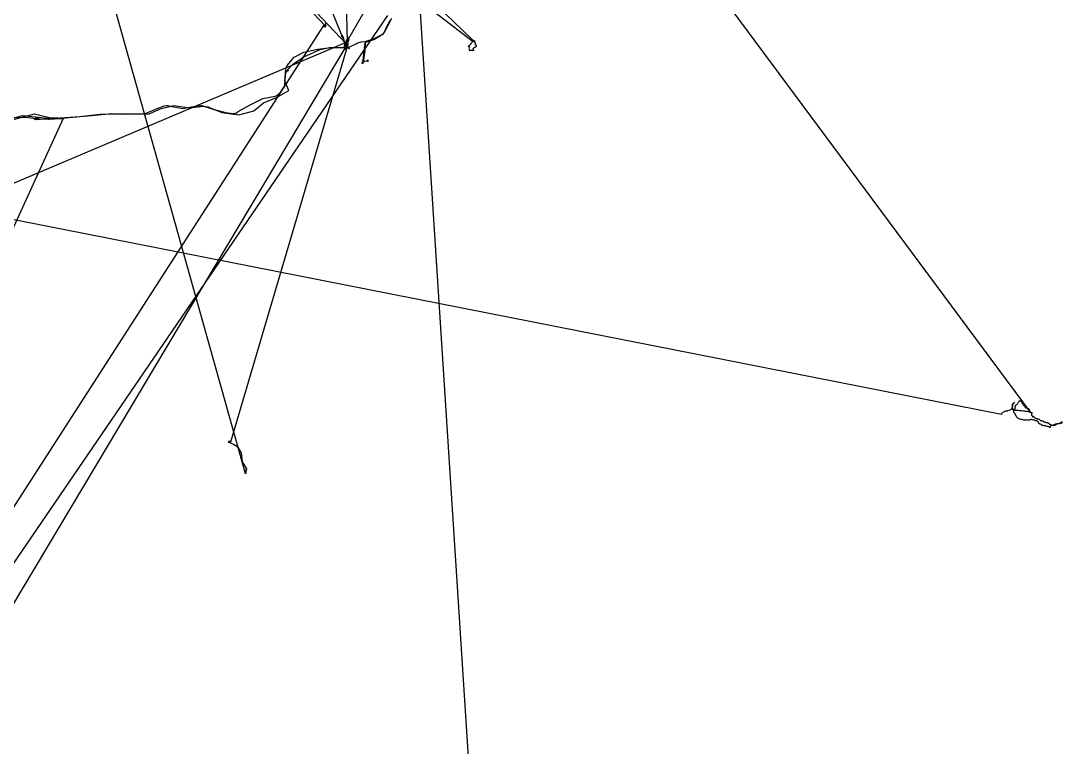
# Model space of a CAD drawing. Extents: x 106.571 to 106.803, y 16.491 to 16.899.
# Drawn here: x 106.7047 to 106.8025, y 16.5602 to 16.6285 of the extents above; entities that cross this region are included whole.
import ezdxf

# ---------------------------------------------------------------- set-up
doc = ezdxf.new("R2010")
doc.units = 0
doc.header["$MEASUREMENT"] = 0
doc.layers.add('Tracklog', color=7, linetype='Continuous')

msp = doc.modelspace()

# ---------------------------------------------------------------- linework, layer by layer
at = {"layer": 'Tracklog', "color": 18}
for points in [[(106.660311, 16.618386, 364.959991), (106.796792, 16.591514, 301.029999), (106.796898, 16.591618, 303.910004), (106.796972, 16.591677, 304.390015), (106.796993, 16.591706, 304.880005), (106.797069, 16.59175, 305.359985), (106.797195, 16.591803, 306.320007), (106.797354, 16.59183, 302.950012), (106.797358, 16.591829, 302.950012), (106.797384, 16.591843, 302.950012), (106.797513, 16.591866, 301.51001), (106.797668, 16.591939, 300.070007), (106.797714, 16.591977, 300.549988), (106.797707, 16.591973, 304.880005), (106.797705, 16.59197, 302.470001), (106.797739, 16.591999, 301.029999), (106.797729, 16.592006, 300.549988), (106.79773, 16.592001, 301.51001), (106.797736, 16.592004, 302.950012), (106.797748, 16.591999, 304.390015), (106.79776, 16.592002, 305.839996), (106.797746, 16.591997, 303.910004), (106.797776, 16.591988, 304.390015), (106.797786, 16.591983, 304.390015), (106.797856, 16.591951, 301.98999), (106.797887, 16.591948, 301.98999), (106.797894, 16.591949, 301.98999), (106.797871, 16.59195, 300.549988), (106.797904, 16.591962, 301.029999), (106.797894, 16.59198, 299.589996), (106.797917, 16.591951, 300.070007), (106.797922, 16.591953, 299.589996), (106.797932, 16.591964, 299.109985), (106.797936, 16.59196, 299.589996), (106.797961, 16.591923, 297.670013), (106.798003, 16.5919, 298.630005), (106.798094, 16.591879, 300.549988), (106.798189, 16.591875, 302.950012), (106.798264, 16.591872, 302.470001), (106.798376, 16.591866, 301.029999), (106.798502, 16.591852, 301.98999), (106.798597, 16.591842, 301.029999), (106.798682, 16.591851, 303.429993), (106.798727, 16.591854, 303.429993), (106.798841, 16.59182, 301.029999), (106.798935, 16.591799, 299.589996), (106.799025, 16.591798, 299.109985), (106.799098, 16.591785, 299.109985), (106.799207, 16.591768, 300.070007), (106.799296, 16.591744, 300.549988), (106.799371, 16.591711, 299.589996), (106.799449, 16.591704, 298.149994), (106.799534, 16.591688, 300.549988), (106.799624, 16.591653, 300.549988), (106.799672, 16.591627, 300.549988), (106.799673, 16.591614, 300.070007), (106.799687, 16.591609, 299.109985), (106.799655, 16.591618, 301.029999), (106.799633, 16.591605, 299.589996), (106.799635, 16.591564, 299.589996), (106.799615, 16.591534, 301.029999), (106.799614, 16.591497, 299.589996), (106.799621, 16.591452, 300.549988), (106.799623, 16.591432, 301.51001), (106.799628, 16.591394, 301.51001), (106.799639, 16.591368, 301.029999), (106.7997, 16.591303, 300.070007), (106.799722, 16.591261, 300.070007), (106.79972, 16.591261, 300.070007), (106.799724, 16.591251, 301.029999), (106.799752, 16.591254, 300.549988), (106.799762, 16.591232, 300.070007), (106.799799, 16.591253, 300.549988), (106.799812, 16.591248, 300.549988), (106.799829, 16.591255, 299.109985), (106.799832, 16.591276, 299.109985), (106.799815, 16.591268, 299.109985), (106.799819, 16.591257, 298.149994), (106.799855, 16.591249, 301.98999), (106.799888, 16.591215, 302.950012), (106.799916, 16.591189, 301.029999), (106.799935, 16.591182, 301.98999), (106.79998, 16.591138, 299.109985), (106.800038, 16.591099, 299.589996), (106.8001, 16.591097, 300.549988), (106.800131, 16.591084, 300.070007), (106.800174, 16.591071, 299.109985), (106.800222, 16.591057, 299.589996), (106.800277, 16.591034, 300.070007), (106.800332, 16.591041, 301.51001), (106.800363, 16.591003, 301.51001), (106.800405, 16.590968, 299.109985), (106.80043, 16.590943, 299.109985), (106.800475, 16.590909, 300.549988), (106.800529, 16.5909, 302.470001), (106.800549, 16.590872, 299.589996), (106.800615, 16.590867, 298.630005), (106.800654, 16.590865, 299.109985), (106.800693, 16.590867, 301.51001), (106.800724, 16.590841, 299.109985), (106.800776, 16.590794, 300.070007), (106.800864, 16.59077, 301.51001), (106.800927, 16.590753, 302.950012), (106.800951, 16.590738, 301.98999), (106.801006, 16.590734, 300.549988), (106.801049, 16.590712, 301.029999), (106.801093, 16.590713, 299.109985), (106.80114, 16.590696, 300.549988), (106.801164, 16.590693, 299.109985), (106.80119, 16.590677, 298.630005), (106.801207, 16.590654, 298.149994), (106.801267, 16.590609, 299.109985), (106.801306, 16.590566, 299.109985), (106.801364, 16.590534, 298.630005), (106.801397, 16.590524, 299.109985), (106.801442, 16.590502, 299.589996), (106.801503, 16.590494, 299.109985), (106.801577, 16.590472, 300.070007), (106.801617, 16.590456, 299.589996), (106.801672, 16.590456, 299.109985), (106.801715, 16.590452, 300.070007), (106.801779, 16.590461, 298.630005), (106.80183, 16.59048, 296.220001), (106.801863, 16.590508, 298.149994), (106.801903, 16.590525, 300.070007), (106.801954, 16.590523, 301.98999), (106.801947, 16.590556, 301.98999), (106.801992, 16.590558, 300.549988), (106.802018, 16.590597, 301.51001), (106.802061, 16.590624, 302.470001), (106.802109, 16.590622, 301.51001), (106.802139, 16.590634, 299.589996), (106.802191, 16.590638, 301.029999), (106.80224, 16.590656, 300.549988), (106.802278, 16.590659, 301.029999), (106.802314, 16.590689, 301.51001), (106.802338, 16.59069, 302.470001), (106.802374, 16.59067, 301.029999), (106.802463, 16.590659, 298.630005), (106.802485, 16.590693, 298.149994), (106.802503, 16.590734, 295.73999), (106.80249, 16.590804, 300.549988), (106.802495, 16.590799, 300.549988), (106.802462, 16.590775, 299.589996), (106.802417, 16.59073, 301.029999), (106.802414, 16.590711, 300.070007), (106.802376, 16.590694, 300.070007), (106.802356, 16.590676, 301.51001), (106.802331, 16.590663, 302.950012), (106.802285, 16.590633, 303.429993), (106.802219, 16.590607, 301.51001), (106.802215, 16.5906, 301.029999), (106.80218, 16.590589, 301.029999), (106.802095, 16.590593, 300.070007), (106.802057, 16.590594, 298.630005), (106.801998, 16.590579, 299.109985), (106.801953, 16.590556, 299.589996), (106.801937, 16.590561, 301.029999), (106.801908, 16.590556, 301.51001), (106.80186, 16.590553, 304.390015), (106.80184, 16.590544, 303.429993), (106.801799, 16.590525, 301.98999), (106.801761, 16.59051, 300.549988), (106.801718, 16.590489, 301.029999), (106.80169, 16.59048, 301.98999), (106.801644, 16.590462, 300.549988), (106.801597, 16.590431, 299.589996), (106.80156, 16.590427, 301.51001), (106.801478, 16.590407, 302.470001), (106.80143, 16.590408, 307.279999), (106.801401, 16.590374, 305.359985), (106.801375, 16.590303, 305.359985), (106.801361, 16.590293, 300.549988), (106.801363, 16.59026, 299.589996), (106.801338, 16.590264, 299.109985), (106.801281, 16.59031, 301.98999), (106.801243, 16.59033, 301.98999), (106.801216, 16.590332, 299.109985), (106.801187, 16.590324, 301.51001), (106.801163, 16.59031, 301.98999), (106.80116, 16.590317, 299.589996), (106.801143, 16.59033, 297.179993), (106.801079, 16.590345, 298.630005), (106.801032, 16.59038, 300.070007), (106.800972, 16.590404, 299.109985), (106.800942, 16.590393, 296.700012), (106.800923, 16.590408, 298.630005), (106.800895, 16.590405, 298.630005), (106.800843, 16.590421, 298.630005), (106.800829, 16.590405, 298.149994), (106.800794, 16.590409, 296.700012), (106.800732, 16.590443, 297.670013), (106.800668, 16.590444, 296.220001), (106.800629, 16.590439, 294.779999), (106.800596, 16.590466, 294.299988), (106.800579, 16.590492, 297.670013), (106.800581, 16.590496, 297.670013), (106.800532, 16.590531, 297.670013), (106.800476, 16.590554, 298.630005), (106.800401, 16.590571, 297.670013), (106.800367, 16.590595, 298.630005), (106.800334, 16.590631, 300.549988), (106.800328, 16.590637, 294.779999), (106.800293, 16.590671, 295.26001), (106.800283, 16.590706, 293.339996), (106.80027, 16.590759, 292.380005), (106.800237, 16.590794, 292.380005), (106.800183, 16.590852, 294.299988), (106.800161, 16.590877, 293.820007), (106.800131, 16.590883, 294.299988), (106.800084, 16.590882, 297.179993), (106.800035, 16.590875, 299.109985), (106.8, 16.590879, 300.549988), (106.799955, 16.590902, 303.910004), (106.799903, 16.590925, 298.149994), (106.799851, 16.590947, 298.149994), (106.799798, 16.590948, 298.149994), (106.799711, 16.59098, 300.549988), (106.799668, 16.590998, 301.51001), (106.79963, 16.590992, 297.670013), (106.799567, 16.590995, 296.700012), (106.799522, 16.590966, 297.179993), (106.799461, 16.590962, 295.26001), (106.799412, 16.59094, 296.220001), (106.799353, 16.590947, 295.26001), (106.799272, 16.590948, 294.299988), (106.799202, 16.590949, 295.26001), (106.799119, 16.59096, 294.299988), (106.799064, 16.590953, 292.859985), (106.799031, 16.590943, 293.339996), (106.799008, 16.590957, 293.820007), (106.798983, 16.590958, 295.26001), (106.798921, 16.590928, 297.670013), (106.798904, 16.590945, 299.589996), (106.798812, 16.590972, 294.779999), (106.798745, 16.590982, 295.26001), (106.798704, 16.590996, 298.149994), (106.798668, 16.590988, 298.149994), (106.798618, 16.59101, 297.670013), (106.798539, 16.591036, 297.670013), (106.798451, 16.591064, 297.179993), (106.798392, 16.591082, 294.779999), (106.798328, 16.591127, 296.220001), (106.798325, 16.591148, 297.670013), (106.798308, 16.59116, 297.670013), (106.798262, 16.591175, 301.029999), (106.798249, 16.591227, 301.98999), (106.798212, 16.591281, 305.839996), (106.798176, 16.591316, 300.549988), (106.798165, 16.591368, 298.630005), (106.798157, 16.591388, 298.149994), (106.798124, 16.591411, 294.779999), (106.798111, 16.591428, 293.339996), (106.798105, 16.591494, 295.26001), (106.798102, 16.591535, 293.339996), (106.798035, 16.591593, 295.73999), (106.797996, 16.591668, 295.73999), (106.797976, 16.591669, 297.179993), (106.797965, 16.59168, 299.589996), (106.797958, 16.591723, 300.549988), (106.797971, 16.591792, 301.51001), (106.797962, 16.591836, 300.070007), (106.797948, 16.591867, 301.029999), (106.797954, 16.591898, 302.470001), (106.797951, 16.591934, 302.470001), (106.79793, 16.591959, 302.470001), (106.7978, 16.592028, 303.910004), (106.797791, 16.592083, 304.880005), (106.797838, 16.592172, 306.320007), (106.797839, 16.592197, 306.799988), (106.797824, 16.592396, 304.880005), (106.797842, 16.592433, 304.390015), (106.797862, 16.592463, 303.429993), (106.797912, 16.592543, 302.470001), (106.797959, 16.592546, 299.589996), (106.797969, 16.592539, 300.070007), (106.797966, 16.592532, 301.029999), (106.797965, 16.592541, 301.51001), (106.797971, 16.592541, 302.470001), (106.79802, 16.592595, 303.910004), (106.798004, 16.592607, 301.51001), (106.797986, 16.592607, 301.98999), (106.797957, 16.59258, 301.98999), (106.797883, 16.592466, 302.470001), (106.79788, 16.592459, 302.470001), (106.797849, 16.592425, 302.470001), (106.797826, 16.592212, 304.390015), (106.797794, 16.592108, 305.359985), (106.797801, 16.592016, 305.359985), (106.797806, 16.591945, 306.799988), (106.797817, 16.591949, 307.279999), (106.797897, 16.591948, 306.799988), (106.797946, 16.591963, 304.390015), (106.797962, 16.591921, 302.950012), (106.798018, 16.591951, 300.070007), (106.798072, 16.592002, 300.070007), (106.798096, 16.592076, 300.549988), (106.798085, 16.592144, 301.029999), (106.798088, 16.59219, 301.029999), (106.798138, 16.592225, 301.51001), (106.798132, 16.592319, 299.109985), (106.798162, 16.59235, 296.700012), (106.798227, 16.59241, 294.779999), (106.798259, 16.592454, 295.26001), (106.798296, 16.592483, 297.179993), (106.798332, 16.592532, 298.149994), (106.798372, 16.59257, 299.109985), (106.798389, 16.592618, 296.700012), (106.798449, 16.592676, 297.179993), (106.798469, 16.592718, 296.220001), (106.798489, 16.592748, 296.700012), (106.79852, 16.592795, 296.220001), (106.798536, 16.592788, 297.179993), (106.79857, 16.592749, 297.670013), (106.798611, 16.592714, 296.700012), (106.798644, 16.592686, 296.700012), (106.798664, 16.592661, 295.73999), (106.798701, 16.592633, 295.73999), (106.798738, 16.59257, 298.630005), (106.798744, 16.592515, 297.670013), (106.798778, 16.592469, 297.670013), (106.79881, 16.592438, 295.73999), (106.798844, 16.592376, 295.73999), (106.798896, 16.592327, 295.26001), (106.798946, 16.592282, 296.220001), (106.798978, 16.592242, 295.26001), (106.799009, 16.592205, 295.73999), (106.799038, 16.592165, 295.26001), (106.799091, 16.592111, 296.700012), (106.799161, 16.592107, 296.700012), (106.799246, 16.592074, 299.589996), (106.799334, 16.592027, 301.98999), (106.799359, 16.591979, 301.98999), (106.799397, 16.591948, 301.029999), (106.799395, 16.591923, 300.549988), (106.799431, 16.591875, 301.98999), (106.799424, 16.591836, 300.549988), (106.79945, 16.591797, 298.630005), (106.799494, 16.591756, 297.179993), (106.799536, 16.591696, 298.630005), (106.799538, 16.591692, 298.630005), (106.571375, 16.899074, 422.640015)], [(106.617683, 16.750518, 612.97998), (106.735236, 16.626286, 400.529999), (106.735259, 16.626307, 397.640015), (106.735242, 16.626158, 402.929993), (106.735223, 16.626171, 403.890015), (106.735163, 16.625753, 459.170013), (106.735209, 16.626071, 424.559998), (106.735232, 16.626097, 423.600006), (106.707359, 16.694311, 461.089996)], [(106.690162, 16.561329, 390.429993), (106.733122, 16.628015, 390.910004), (106.73323, 16.628048, 403.410004), (106.733316, 16.628053, 410.140015), (106.733349, 16.628035, 409.660004), (106.733303, 16.628009, 401.970001), (106.733292, 16.62805, 403.410004), (106.733276, 16.62803, 402.450012), (106.733302, 16.628042, 412.540009), (106.733232, 16.627997, 402.929993), (106.733238, 16.628051, 392.839996), (106.733155, 16.628028, 385.630005), (106.73327, 16.628021, 404.850006), (106.733265, 16.628017, 409.660004), (106.733251, 16.627987, 410.619995), (106.733251, 16.6279, 409.660004), (106.733231, 16.627956, 409.660004), (106.733175, 16.627983, 401.48999), (106.733286, 16.627948, 405.329987), (106.733218, 16.62792, 406.769989), (106.733216, 16.627942, 405.809998), (106.733223, 16.627918, 405.809998), (106.733253, 16.628037, 396.200012), (106.733247, 16.628025, 392.359985), (106.73324, 16.628033, 386.589996), (106.733279, 16.62805, 385.630005), (106.733316, 16.628058, 378.899994), (106.733273, 16.628051, 376.48999), (106.733261, 16.628037, 384.660004), (106.733236, 16.628, 386.589996), (106.733275, 16.628072, 376.970001), (106.733307, 16.628111, 371.690002), (106.733257, 16.628019, 372.170013), (106.733235, 16.627932, 373.609985), (106.733225, 16.627952, 379.380005), (106.733179, 16.627982, 377.940002), (106.733169, 16.627984, 375.049988), (106.733149, 16.627967, 377.940002), (106.733106, 16.627965, 379.859985), (106.733211, 16.628052, 382.73999), (106.733237, 16.628048, 384.660004), (106.733194, 16.628033, 388.029999), (106.733251, 16.628074, 392.359985), (106.733242, 16.62799, 394.76001), (106.733193, 16.627941, 391.390015), (106.733189, 16.628007, 386.589996), (106.733229, 16.628025, 385.149994), (106.733285, 16.628129, 384.179993), (106.733319, 16.628238, 384.660004), (106.733169, 16.627945, 390.429993), (106.733192, 16.627968, 388.51001), (106.73325, 16.628001, 396.200012), (106.733229, 16.627988, 390.910004), (106.733258, 16.628005, 388.51001), (106.733299, 16.628029, 390.429993), (106.733271, 16.628004, 391.390015), (106.733213, 16.627951, 388.029999), (106.733272, 16.628035, 383.700012), (106.733188, 16.62798, 386.109985), (106.733209, 16.627987, 389.470001), (106.733256, 16.628004, 390.429993), (106.733308, 16.62804, 396.679993), (106.733286, 16.628002, 393.799988), (106.73324, 16.627997, 400.529999), (106.733263, 16.628022, 396.679993), (106.73331, 16.628034, 398.600006), (106.733279, 16.628026, 401.01001), (106.733287, 16.628031, 400.049988), (106.73325, 16.627978, 403.410004), (106.733267, 16.628, 405.329987), (106.733259, 16.628019, 404.369995), (106.733239, 16.628016, 407.73999), (106.733244, 16.627987, 406.769989), (106.733252, 16.628018, 403.410004), (106.733196, 16.627955, 403.890015), (106.733234, 16.627964, 410.619995), (106.733284, 16.627999, 413.5), (106.733251, 16.627958, 411.579987), (106.733253, 16.627968, 411.579987), (106.733284, 16.628009, 407.73999), (106.733221, 16.627974, 411.579987), (106.733174, 16.627981, 415.429993), (106.73322, 16.627996, 423.600006), (106.733232, 16.627997, 417.829987), (106.733248, 16.628015, 414.470001), (106.733199, 16.627989, 419.75), (106.733226, 16.627977, 420.230011), (106.733234, 16.627931, 414.470001), (106.733227, 16.627888, 415.910004), (106.733236, 16.627894, 413.5), (106.73326, 16.627887, 414.470001), (106.733271, 16.627909, 417.350006), (106.733269, 16.627946, 414.470001), (106.733217, 16.627948, 409.660004), (106.733253, 16.627988, 410.619995), (106.733319, 16.628024, 406.769989), (106.733263, 16.62798, 403.410004), (106.73326, 16.62797, 408.220001), (106.733273, 16.627947, 411.579987), (106.733198, 16.627851, 415.910004), (106.733202, 16.627928, 416.390015), (106.733212, 16.627926, 416.869995), (106.733231, 16.627942, 415.429993), (106.733221, 16.627932, 418.309998), (106.733257, 16.628008, 404.369995), (106.733236, 16.627987, 404.850006), (106.733238, 16.62798, 410.619995), (106.733221, 16.628007, 414.950012), (106.733183, 16.627965, 418.309998), (106.733204, 16.627958, 414.470001), (106.733219, 16.627982, 411.579987), (106.733216, 16.627992, 407.73999), (106.733216, 16.627984, 406.769989), (106.733221, 16.627992, 409.179993), (106.733238, 16.627982, 408.220001), (106.733245, 16.628009, 408.700012), (106.733208, 16.627974, 408.700012), (106.733215, 16.627966, 413.5), (106.733253, 16.628057, 417.829987), (106.733267, 16.628044, 421.190002), (106.733246, 16.628038, 426.959991), (106.733242, 16.628008, 430.809998), (106.733241, 16.627974, 428.890015), (106.73327, 16.628026, 419.75), (106.733271, 16.628054, 407.73999), (106.733274, 16.628049, 403.890015), (106.73329, 16.628093, 399.079987), (106.733278, 16.628067, 396.679993), (106.73327, 16.628037, 399.570007), (106.733228, 16.627972, 396.200012), (106.733219, 16.627974, 396.679993), (106.7332, 16.627979, 401.01001), (106.73323, 16.628002, 401.970001), (106.733223, 16.62799, 404.850006), (106.733209, 16.627952, 403.890015), (106.733187, 16.627946, 402.450012), (106.733222, 16.627988, 404.369995), (106.733229, 16.627992, 399.079987), (106.733201, 16.627954, 399.570007), (106.73324, 16.627993, 400.529999), (106.733229, 16.62802, 404.369995), (106.733236, 16.628014, 407.26001), (106.733238, 16.62798, 402.929993), (106.733191, 16.627948, 404.850006), (106.733207, 16.627989, 402.929993), (106.733216, 16.628006, 407.26001), (106.733216, 16.627985, 403.410004), (106.733218, 16.627989, 402.929993), (106.733268, 16.628, 404.850006), (106.733257, 16.627995, 404.850006), (106.733239, 16.628, 405.809998), (106.733227, 16.62799, 404.369995), (106.733207, 16.627957, 400.049988), (106.733207, 16.627957, 401.01001), (106.733234, 16.627986, 401.970001), (106.733235, 16.627991, 403.890015), (106.733248, 16.628027, 404.850006), (106.733224, 16.627989, 407.73999), (106.733235, 16.627992, 408.700012), (106.733248, 16.627999, 405.329987), (106.7332, 16.627966, 413.980011), (106.733196, 16.627965, 413.980011), (106.733218, 16.627983, 412.540009), (106.733226, 16.627964, 412.059998), (106.733227, 16.627975, 410.140015), (106.733256, 16.628017, 409.179993), (106.733243, 16.627976, 408.220001), (106.733227, 16.627981, 408.220001), (106.733223, 16.627987, 408.700012), (106.733211, 16.627955, 412.059998), (106.733199, 16.62798, 410.140015), (106.733256, 16.628004, 408.220001), (106.733252, 16.627979, 409.660004), (106.733242, 16.627972, 412.059998), (106.733259, 16.627975, 414.470001), (106.733237, 16.627947, 411.100006), (106.733217, 16.627932, 405.329987), (106.733239, 16.627983, 401.48999), (106.733252, 16.627982, 398.119995), (106.733241, 16.627963, 399.079987), (106.733232, 16.627951, 398.119995), (106.733258, 16.62798, 400.049988), (106.733259, 16.627961, 403.410004), (106.733255, 16.627966, 401.970001), (106.733264, 16.627977, 403.890015), (106.733281, 16.627968, 401.01001), (106.733265, 16.627949, 399.079987), (106.733267, 16.627982, 400.049988), (106.733264, 16.628012, 405.809998), (106.73326, 16.628053, 406.290009), (106.733279, 16.628027, 401.01001), (106.733269, 16.628044, 401.970001), (106.733259, 16.628021, 403.890015), (106.73325, 16.628008, 402.929993), (106.733243, 16.628062, 406.290009), (106.733256, 16.628031, 400.529999), (106.733231, 16.62807, 395.23999), (106.733254, 16.628052, 391.390015), (106.733271, 16.628027, 391.390015), (106.733244, 16.628019, 394.279999), (106.733264, 16.628023, 402.929993), (106.73324, 16.628029, 394.76001), (106.733227, 16.627981, 393.320007), (106.733215, 16.627948, 395.720001), (106.73328, 16.628022, 401.48999), (106.7333, 16.628035, 398.600006), (106.733285, 16.628046, 396.200012), (106.733285, 16.628033, 392.839996), (106.733289, 16.628035, 382.73999), (106.733309, 16.627973, 383.700012), (106.733305, 16.627938, 383.220001), (106.733259, 16.627946, 380.820007), (106.733298, 16.62801, 385.149994), (106.733236, 16.628042, 393.799988), (106.733214, 16.627992, 403.890015), (106.733155, 16.628038, 409.660004), (106.733157, 16.628046, 401.48999), (106.733192, 16.628048, 403.410004), (106.733235, 16.62805, 405.329987), (106.733218, 16.628035, 406.290009), (106.733228, 16.628071, 400.049988), (106.733247, 16.628069, 398.600006), (106.733196, 16.627982, 395.720001), (106.733244, 16.628007, 398.119995), (106.733234, 16.628009, 400.049988), (106.617703, 16.750488, 604.809998)], [(106.736626, 16.715757, 538.960022), (106.751034, 16.491732, 442.339996)], [(106.703026, 16.618921, 351.980011), (106.705965, 16.619711, 355.829987), (106.707737, 16.61929, 355.829987), (106.708103, 16.619301, 355.829987), (106.708131, 16.619306, 355.339996), (106.708058, 16.619348, 355.829987), (106.707345, 16.619307, 385.149994), (106.707297, 16.61918, 381.779999), (106.707345, 16.619201, 379.380005), (106.707376, 16.619255, 379.859985), (106.707372, 16.619322, 381.299988), (106.707336, 16.619238, 381.299988), (106.707312, 16.619221, 383.220001), (106.707305, 16.619182, 379.380005), (106.707278, 16.619182, 374.570007), (106.707324, 16.6192, 375.049988), (106.707379, 16.619254, 374.570007), (106.707836, 16.61926, 376.48999), (106.709206, 16.619364, 383.220001), (106.711305, 16.619573, 388.029999), (106.713211, 16.619733, 392.839996), (106.714726, 16.61967, 394.279999), (106.716727, 16.619716, 393.320007), (106.717859, 16.62021, 394.76001), (106.719034, 16.620504, 392.839996), (106.720487, 16.620277, 390.910004), (106.721833, 16.620436, 389.950012), (106.722283, 16.620365, 389.950012), (106.722379, 16.620324, 389.950012), (106.723554, 16.619834, 389.950012), (106.725154, 16.619629, 389.470001), (106.726559, 16.620004, 388.51001), (106.727465, 16.620742, 386.589996), (106.728703, 16.621257, 385.149994), (106.729833, 16.62192, 385.149994), (106.729465, 16.622791, 367.359985), (106.72955, 16.623912, 382.73999), (106.729644, 16.62419, 383.220001), (106.729682, 16.624253, 383.700012), (106.730342, 16.625039, 384.179993), (106.731242, 16.625519, 388.029999), (106.732579, 16.625787, 392.839996), (106.733284, 16.625898, 388.51001), (106.733912, 16.625937, 389.950012), (106.734876, 16.625919, 398.119995), (106.73494, 16.62597, 401.970001), (106.735354, 16.626035, 405.809998), (106.735465, 16.625894, 402.450012), (106.735533, 16.625842, 401.48999), (106.735498, 16.625917, 400.529999), (106.735493, 16.625928, 405.329987), (106.735471, 16.625933, 406.769989), (106.735465, 16.625973, 412.540009), (106.735471, 16.625961, 415.910004), (106.735481, 16.62595, 414.950012), (106.73546, 16.625915, 420.230011), (106.735468, 16.625889, 426.480011), (106.735408, 16.625958, 426.959991), (106.735305, 16.626017, 426.959991), (106.735234, 16.626118, 424.079987), (106.735151, 16.626148, 417.350006), (106.735211, 16.626114, 411.100006), (106.735224, 16.626155, 409.660004), (106.73523, 16.626156, 410.140015), (106.735331, 16.626354, 415.910004), (106.735359, 16.626498, 409.660004), (106.733132, 16.712763, 425.040009)], [(106.712971, 16.652775, 551.450012), (106.747063, 16.626563, 520.690002), (106.747084, 16.626521, 507.230011), (106.747092, 16.626547, 506.75), (106.747117, 16.626544, 501.459991), (106.747137, 16.626517, 493.769989), (106.747163, 16.626509, 485.119995), (106.747173, 16.626511, 484.640015), (106.747273, 16.626574, 462.529999), (106.74732, 16.626568, 456.279999), (106.747347, 16.626555, 456.279999), (106.747166, 16.626567, 393.320007), (106.747108, 16.626544, 377.940002), (106.747071, 16.626495, 376.970001), (106.747035, 16.626424, 377.450012), (106.747023, 16.626395, 377.450012), (106.746956, 16.626313, 377.940002), (106.746905, 16.626239, 377.940002), (106.74687, 16.62619, 378.899994), (106.746862, 16.626172, 378.899994), (106.746851, 16.626162, 378.420013), (106.746773, 16.626128, 379.859985), (106.74676, 16.626114, 379.380005), (106.746744, 16.626098, 379.380005), (106.746736, 16.626075, 379.380005), (106.746725, 16.626065, 379.859985), (106.746732, 16.626057, 379.859985), (106.746732, 16.626062, 379.380005), (106.746783, 16.626029, 377.450012), (106.746776, 16.626016, 376.48999), (106.746774, 16.625964, 373.130005), (106.746771, 16.625889, 371.209991), (106.746793, 16.625836, 369.76001), (106.746789, 16.625822, 368.320007), (106.746798, 16.625771, 365.920013), (106.746775, 16.625757, 366.880005), (106.746816, 16.625736, 364.959991), (106.746821, 16.625684, 364), (106.746801, 16.625693, 363.519989), (106.746849, 16.625681, 366.399994), (106.746923, 16.625705, 367.839996), (106.746989, 16.625696, 364.480011), (106.746994, 16.625695, 363.519989), (106.747081, 16.625693, 362.070007), (106.747136, 16.625681, 362.549988), (106.747183, 16.625695, 363.519989), (106.747194, 16.625675, 365.440002), (106.747203, 16.625691, 365.440002), (106.747201, 16.625738, 365.440002), (106.747195, 16.6258, 360.630005), (106.747169, 16.62586, 359.190002), (106.74718, 16.625884, 358.230011), (106.747169, 16.625883, 357.269989), (106.74719, 16.625886, 359.670013), (106.747218, 16.625929, 360.149994), (106.747296, 16.625932, 359.190002), (106.747337, 16.625964, 356.790009), (106.747345, 16.62599, 351.980011), (106.747398, 16.626014, 347.170013), (106.747414, 16.626029, 345.730011), (106.747454, 16.626055, 345.25), (106.747467, 16.626084, 346.209991), (106.74747, 16.626092, 347.170013), (106.747479, 16.626111, 348.130005), (106.747491, 16.626117, 347.649994), (106.74746, 16.626154, 349.579987), (106.747461, 16.626156, 349.100006), (106.747427, 16.62617, 350.540009), (106.747423, 16.626157, 349.579987), (106.747415, 16.626178, 354.859985), (106.747401, 16.626223, 353.899994), (106.747385, 16.626196, 355.339996), (106.747387, 16.626175, 357.269989), (106.747394, 16.626205, 356.309998), (106.747383, 16.626243, 355.339996), (106.747351, 16.626262, 354.380005), (106.747332, 16.62626, 352.940002), (106.747346, 16.626259, 358.230011), (106.747386, 16.626307, 357.75), (106.747381, 16.626395, 359.670013), (106.747354, 16.626391, 360.630005), (106.74735, 16.626407, 361.109985), (106.747345, 16.626449, 361.109985), (106.747305, 16.626467, 363.040009), (106.747287, 16.626467, 365.920013), (106.747288, 16.626506, 368.320007), (106.747269, 16.626539, 370.23999), (106.747238, 16.626572, 370.23999), (106.74725, 16.626598, 370.730011), (106.747248, 16.626602, 370.730011), (106.747233, 16.626569, 369.76001), (106.747181, 16.626591, 370.23999), (106.747149, 16.626621, 370.23999), (106.747134, 16.626632, 370.730011), (106.747106, 16.626659, 371.690002), (106.747094, 16.62665, 367.839996), (106.747102, 16.626655, 367.359985), (106.739446, 16.634062, 436.100006)], [(106.739332, 16.628462, 424.079987), (106.73899, 16.627811, 427.440002), (106.738799, 16.627362, 428.399994), (106.738757, 16.627298, 428.399994), (106.738706, 16.627242, 428.399994), (106.738649, 16.62719, 428.399994), (106.738585, 16.62714, 428.399994), (106.738518, 16.627092, 427.920013), (106.737596, 16.626626, 422.640015), (106.737277, 16.626514, 420.709991), (106.73662, 16.62646, 417.829987), (106.736297, 16.626354, 416.869995), (106.736199, 16.626305, 416.390015), (106.735377, 16.625911, 412.540009), (106.735322, 16.625914, 411.579987), (106.735284, 16.62594, 411.100006), (106.735257, 16.625992, 411.100006), (106.735199, 16.626162, 410.619995), (106.73521, 16.626167, 410.619995), (106.735128, 16.62622, 405.329987), (106.73512, 16.62624, 402.929993), (106.735147, 16.6263, 400.049988), (106.735209, 16.626269, 398.119995), (106.735282, 16.62635, 396.679993), (106.735348, 16.626348, 396.200012), (106.735331, 16.626314, 398.600006), (106.73537, 16.626369, 398.119995), (106.735419, 16.626449, 400.049988), (106.735433, 16.626609, 402.450012), (106.735493, 16.626731, 406.290009), (106.735464, 16.626615, 406.290009), (106.735358, 16.626351, 401.970001), (106.73535, 16.62657, 407.26001), (106.735356, 16.626611, 418.309998), (106.735328, 16.626549, 427.440002), (106.735239, 16.626538, 427.920013), (106.735406, 16.626875, 428.890015), (106.735201, 16.626424, 420.230011), (106.735282, 16.626463, 409.179993), (106.735302, 16.626465, 410.140015), (106.735236, 16.626071, 403.890015), (106.73524, 16.625987, 398.119995), (106.735274, 16.626116, 395.23999), (106.73533, 16.626313, 402.450012), (106.735313, 16.626018, 392.839996), (106.735312, 16.626279, 396.200012), (106.735354, 16.626187, 387.070007), (106.735356, 16.626406, 398.119995), (106.735337, 16.626394, 402.450012), (106.735361, 16.626431, 403.890015), (106.735387, 16.626469, 406.769989), (106.735307, 16.626445, 411.579987), (106.735297, 16.626452, 412.059998), (106.735308, 16.626485, 412.540009), (106.735455, 16.626604, 420.709991), (106.735424, 16.626573, 426), (106.73542, 16.62664, 433.209991), (106.735386, 16.626683, 435.609985), (106.735322, 16.626646, 435.609985), (106.735295, 16.626629, 435.609985), (106.735276, 16.626603, 432.730011), (106.73528, 16.626641, 432.25), (106.735279, 16.626432, 420.230011), (106.735316, 16.62639, 412.059998), (106.735324, 16.626362, 409.660004), (106.735317, 16.626307, 407.26001), (106.735302, 16.626295, 399.079987), (106.735297, 16.626323, 402.929993), (106.735345, 16.626376, 406.769989), (106.735282, 16.626387, 409.179993), (106.735306, 16.626387, 413.5), (106.735406, 16.626386, 412.540009), (106.73536, 16.626383, 413.019989), (106.73529, 16.62637, 419.75), (106.735284, 16.626411, 424.079987), (106.735278, 16.626372, 424.079987), (106.735287, 16.626333, 423.600006), (106.735363, 16.626421, 423.119995), (106.735359, 16.626473, 418.790009), (106.735197, 16.626213, 418.309998), (106.735127, 16.626083, 417.829987), (106.735087, 16.626091, 418.309998), (106.735133, 16.626295, 418.790009), (106.735252, 16.626517, 420.709991), (106.735356, 16.62642, 421.679993), (106.73538, 16.626223, 421.190002), (106.724353, 16.588865, 516.369995), (106.724338, 16.58889, 520.210022), (106.724312, 16.588911, 522.609985), (106.724305, 16.588933, 524.059998), (106.724326, 16.588913, 523.090027), (106.724335, 16.588907, 522.130005), (106.724358, 16.588931, 523.580017), (106.724354, 16.588961, 523.090027), (106.724359, 16.588941, 524.059998), (106.724363, 16.588957, 524.059998), (106.72439, 16.589009, 522.130005), (106.724371, 16.58899, 521.650024), (106.724406, 16.588959, 522.609985), (106.724401, 16.588961, 522.609985), (106.724405, 16.588932, 523.090027), (106.7244, 16.588934, 523.090027), (106.724394, 16.588954, 521.169983), (106.724413, 16.588972, 519.72998), (106.724407, 16.588964, 518.289978), (106.724409, 16.588947, 516.849976), (106.724389, 16.588974, 518.289978), (106.724385, 16.588952, 519.25), (106.724403, 16.588967, 521.169983), (106.724405, 16.588966, 521.169983), (106.7244, 16.588955, 521.169983), (106.72439, 16.588935, 521.650024), (106.724392, 16.588952, 522.130005), (106.724373, 16.588959, 523.580017), (106.724358, 16.588951, 522.609985), (106.724375, 16.588962, 520.690002), (106.724372, 16.588953, 520.210022), (106.724381, 16.588952, 521.169983), (106.724383, 16.588948, 523.090027), (106.724377, 16.588955, 521.169983), (106.724374, 16.588963, 521.650024), (106.72436, 16.588965, 522.130005), (106.724357, 16.588965, 522.130005), (106.724372, 16.588961, 521.169983), (106.724365, 16.588954, 521.650024), (106.724233, 16.588926, 521.650024), (106.724206, 16.58892, 521.650024), (106.724147, 16.588885, 522.130005), (106.724157, 16.588872, 522.609985), (106.724161, 16.58886, 524.059998), (106.724177, 16.588861, 524.539978), (106.724638, 16.588685, 523.580017), (106.725057, 16.588422, 523.090027), (106.725354, 16.587862, 525.02002), (106.725473, 16.587037, 526.460022), (106.725857, 16.58636, 529.820007), (106.725861, 16.586373, 532.710022), (106.72586, 16.586377, 534.150024), (106.725873, 16.586376, 532.710022), (106.725853, 16.586377, 532.22998), (106.72588, 16.58636, 528.859985), (106.725877, 16.586312, 529.820007), (106.72582, 16.586309, 530.299988), (106.725819, 16.586214, 529.820007), (106.725844, 16.586198, 530.299988), (106.725824, 16.586118, 528.859985), (106.725823, 16.586111, 529.340027), (106.725784, 16.586101, 529.820007), (106.725767, 16.586024, 529.340027), (106.725754, 16.586006, 529.820007), (106.725747, 16.585975, 530.299988), (106.725753, 16.585976, 530.789978), (106.725735, 16.585973, 531.75), (106.725731, 16.585953, 530.299988), (106.725749, 16.585983, 530.299988), (106.725738, 16.585996, 530.299988), (106.725712, 16.585965, 534.630005), (106.725746, 16.585971, 536.549988), (106.72576, 16.585991, 537.030029), (106.725745, 16.585989, 536.549988), (106.725759, 16.585976, 538.47998), (106.725758, 16.585988, 530.299988), (106.725753, 16.585994, 530.299988), (106.72574, 16.585986, 533.190002), (106.725769, 16.585981, 537.51001), (106.725758, 16.585999, 535.109985), (106.72574, 16.58601, 535.590027), (106.725754, 16.585986, 535.590027), (106.725772, 16.585973, 526.940002), (106.725799, 16.585993, 529.820007), (106.725812, 16.585989, 530.789978), (106.725783, 16.585985, 529.340027), (106.725788, 16.585974, 529.340027), (106.725775, 16.585972, 528.859985), (106.725786, 16.585966, 532.710022), (106.725799, 16.585978, 529.820007), (106.725807, 16.585957, 530.789978), (106.725812, 16.585916, 531.27002), (106.725777, 16.585965, 529.340027), (106.725733, 16.58603, 528.380005), (106.71064, 16.639842, 439.459991)], [(106.73958, 16.633974, 419.75), (106.735359, 16.626591, 417.350006), (106.73536, 16.626629, 417.350006), (106.735381, 16.626669, 417.350006), (106.735403, 16.626687, 417.829987), (106.735487, 16.62675, 417.829987), (106.735441, 16.626721, 418.309998), (106.735449, 16.626722, 418.309998), (106.735343, 16.626512, 389.470001), (106.735295, 16.626452, 376.970001), (106.735277, 16.626439, 384.660004), (106.735304, 16.626445, 405.809998), (106.735321, 16.62649, 411.100006), (106.735358, 16.626524, 408.700012), (106.735353, 16.62651, 403.890015), (106.735319, 16.626504, 405.329987), (106.735358, 16.626444, 401.48999), (106.735356, 16.626472, 401.01001), (106.73536, 16.626469, 403.410004), (106.735382, 16.626484, 406.769989), (106.735361, 16.626442, 403.410004), (106.73536, 16.626432, 402.450012), (106.735365, 16.626466, 401.01001), (106.73537, 16.626485, 399.570007), (106.735333, 16.626445, 395.23999), (106.735293, 16.626422, 392.839996), (106.735289, 16.626403, 389.950012), (106.735337, 16.626482, 412.540009), (106.735363, 16.626505, 415.429993), (106.735398, 16.626495, 413.5), (106.73535, 16.626442, 406.769989), (106.735319, 16.626461, 403.410004), (106.735306, 16.626404, 403.890015), (106.735298, 16.626413, 407.26001), (106.735294, 16.62637, 411.100006), (106.73529, 16.626443, 410.619995), (106.735292, 16.626434, 409.660004), (106.695049, 16.609418, 342.850006)], [(106.660836, 16.514317, 228.449997), (106.739142, 16.628967, 419.269989)], [(106.739437, 16.628541, 426.480011), (106.739163, 16.628018, 426), (106.738744, 16.627286, 425.040009), (106.738672, 16.62721, 425.040009), (106.738592, 16.62714, 424.559998), (106.738504, 16.627077, 424.559998), (106.738412, 16.62702, 424.559998), (106.738315, 16.626972, 424.559998), (106.737677, 16.626672, 424.559998), (106.737672, 16.626673, 425.519989), (106.737482, 16.626626, 425.519989), (106.737137, 16.626543, 426.959991), (106.737096, 16.62652, 426.959991), (106.737059, 16.626491, 426.959991), (106.737029, 16.626457, 426.959991), (106.737005, 16.626412, 426.959991), (106.736988, 16.62636, 427.440002), (106.736962, 16.626154, 427.920013), (106.736806, 16.624771, 427.440002), (106.73671, 16.624494, 426.480011), (106.736724, 16.624455, 425.519989), (106.736817, 16.624522, 426), (106.736979, 16.624665, 426.480011), (106.737306, 16.624729, 426.959991), (106.73731, 16.624746, 426.480011), (106.737298, 16.624746, 422.640015), (106.737254, 16.624755, 413.5), (106.737222, 16.624767, 409.179993), (106.737238, 16.624744, 402.450012), (106.737222, 16.624728, 399.079987), (106.73724, 16.624697, 394.279999), (106.73723, 16.624704, 395.23999), (106.737246, 16.624714, 398.119995), (106.73728, 16.624701, 397.640015), (106.737264, 16.624702, 395.23999), (106.737279, 16.624696, 394.76001), (106.737266, 16.624713, 395.720001), (106.737264, 16.624728, 397.160004), (106.737246, 16.624736, 398.600006), (106.737244, 16.624759, 398.600006), (106.737265, 16.624719, 398.600006), (106.737252, 16.62469, 402.450012), (106.737265, 16.624687, 403.410004), (106.737269, 16.624676, 405.329987), (106.737264, 16.624679, 405.809998), (106.737258, 16.624683, 407.73999), (106.737282, 16.624659, 410.619995), (106.737245, 16.624689, 407.26001), (106.737258, 16.624648, 404.850006), (106.737294, 16.624675, 401.01001), (106.737281, 16.624673, 404.369995), (106.737301, 16.624667, 401.970001), (106.737262, 16.62468, 397.640015), (106.737283, 16.624669, 401.01001), (106.737247, 16.624717, 396.679993), (106.737264, 16.62469, 396.679993), (106.737269, 16.62466, 395.720001), (106.737245, 16.624679, 398.119995), (106.737242, 16.624692, 403.410004), (106.737263, 16.624654, 403.410004), (106.73726, 16.624693, 404.850006), (106.737252, 16.624704, 406.290009), (106.737254, 16.624692, 401.01001), (106.737259, 16.624671, 404.850006), (106.737267, 16.624676, 407.26001), (106.737266, 16.624695, 405.809998), (106.737268, 16.624669, 403.410004), (106.737243, 16.624692, 401.970001), (106.737236, 16.624717, 401.48999), (106.73726, 16.624667, 402.450012), (106.736988, 16.624645, 403.890015), (106.736917, 16.624666, 404.369995), (106.736895, 16.624801, 405.329987), (106.73703, 16.625675, 409.179993), (106.737052, 16.626213, 411.579987), (106.737038, 16.626218, 416.390015), (106.737079, 16.626435, 416.869995), (106.737109, 16.626464, 416.869995), (106.737154, 16.626487, 416.390015), (106.73783, 16.626712, 416.390015), (106.738725, 16.627236, 416.390015), (106.738779, 16.627308, 416.390015), (106.738828, 16.627382, 416.390015), (106.739517, 16.628702, 418.790009)], [(106.703792, 16.619272, 366.399994), (106.70485, 16.619557, 367.359985), (106.705426, 16.61951, 369.76001), (106.707459, 16.619289, 374.570007), (106.710208, 16.619479, 383.700012), (106.712106, 16.61969, 390.429993), (106.713495, 16.619709, 394.76001), (106.714737, 16.619702, 397.160004), (106.716382, 16.619754, 397.640015), (106.717474, 16.620215, 394.76001), (106.718124, 16.620483, 392.839996), (106.718356, 16.62051, 392.839996), (106.718479, 16.620503, 392.839996), (106.718601, 16.620483, 392.839996), (106.718722, 16.620451, 392.839996), (106.718844, 16.620411, 393.320007), (106.719891, 16.620221, 394.279999), (106.721216, 16.620471, 393.320007), (106.721569, 16.620507, 392.839996), (106.721659, 16.620502, 392.359985), (106.722607, 16.620172, 394.76001), (106.723891, 16.619827, 398.119995), (106.724601, 16.619741, 398.119995), (106.724711, 16.619747, 397.640015), (106.72482, 16.619771, 397.160004), (106.724921, 16.619808, 396.679993), (106.725015, 16.619866, 396.200012), (106.725099, 16.61992, 395.720001), (106.726215, 16.620574, 390.910004), (106.727407, 16.621161, 387.549988), (106.728548, 16.621372, 384.179993), (106.72866, 16.621422, 384.179993), (106.728765, 16.62148, 383.700012), (106.728862, 16.621549, 383.220001), (106.72895, 16.621627, 383.220001), (106.729029, 16.62171, 382.73999), (106.729101, 16.621793, 382.26001), (106.729405, 16.622244, 380.339996), (106.72944, 16.622346, 380.339996), (106.729462, 16.622451, 380.339996), (106.729529, 16.623323, 379.859985), (106.729616, 16.623759, 379.859985), (106.729712, 16.623769, 381.299988), (106.729736, 16.623764, 382.73999), (106.729768, 16.623754, 383.220001), (106.729792, 16.623757, 376.970001), (106.729794, 16.623773, 378.899994), (106.729789, 16.623752, 380.820007), (106.729765, 16.623748, 376.970001), (106.729749, 16.623766, 377.940002), (106.729752, 16.623752, 381.299988), (106.729757, 16.623769, 387.070007), (106.72975, 16.623784, 388.98999), (106.729751, 16.623796, 389.470001), (106.729775, 16.623813, 392.839996), (106.72976, 16.623803, 395.720001), (106.729759, 16.623791, 391.390015), (106.729776, 16.623783, 388.029999), (106.72978, 16.62376, 385.630005), (106.729791, 16.623778, 385.149994), (106.72979, 16.62379, 384.179993), (106.729785, 16.623795, 384.179993), (106.7298, 16.623818, 382.73999), (106.729787, 16.623828, 388.98999), (106.729788, 16.623825, 392.839996), (106.729754, 16.623797, 394.76001), (106.729747, 16.623881, 389.470001), (106.730188, 16.624349, 389.470001), (106.731265, 16.625083, 391.390015), (106.732783, 16.625745, 394.76001), (106.733819, 16.625973, 398.119995), (106.734989, 16.625946, 398.600006), (106.735111, 16.625955, 398.600006), (106.73515, 16.625977, 398.600006), (106.735169, 16.62601, 398.600006), (106.735145, 16.626216, 399.570007), (106.734936, 16.626942, 401.01001), (106.734889, 16.627015, 402.450012), (106.734895, 16.627004, 403.410004), (106.734854, 16.626973, 403.410004), (106.734819, 16.626954, 402.450012), (106.734796, 16.626991, 400.529999), (106.734824, 16.627031, 401.01001), (106.734872, 16.627081, 401.01001), (106.734854, 16.627104, 401.970001), (106.734879, 16.627011, 402.929993), (106.734974, 16.626809, 404.850006), (106.735118, 16.626042, 402.929993), (106.73524, 16.625955, 402.450012), (106.735263, 16.625965, 402.450012), (106.735283, 16.625989, 402.450012), (106.735296, 16.626021, 402.450012), (106.735279, 16.626109, 402.450012), (106.73526, 16.626126, 402.929993), (106.735235, 16.626139, 402.929993), (106.735212, 16.626153, 403.410004), (106.735193, 16.626199, 403.890015), (106.735239, 16.626267, 404.369995), (106.735231, 16.626266, 404.850006), (106.735368, 16.626357, 405.329987), (106.735376, 16.626359, 405.809998), (106.66976, 16.5164, 290.940002)], [(106.70423, 16.619404, 392.839996), (106.705318, 16.619361, 389.470001), (106.706082, 16.619263, 389.470001), (106.706229, 16.619259, 390.429993), (106.706266, 16.619266, 390.910004), (106.706299, 16.619277, 391.390015), (106.706326, 16.619294, 391.390015), (106.70635, 16.619311, 392.359985), (106.706371, 16.61933, 392.839996), (106.706387, 16.61935, 393.320007), (106.706399, 16.619367, 394.279999), (106.706147, 16.619282, 390.429993), (106.706054, 16.619278, 379.380005), (106.706003, 16.619263, 374.089996), (106.706008, 16.619262, 372.649994), (106.706009, 16.619258, 373.130005), (106.706021, 16.619249, 373.130005), (106.705991, 16.619231, 373.609985), (106.706015, 16.619244, 374.089996), (106.706007, 16.619242, 372.649994), (106.705996, 16.619232, 372.649994), (106.706005, 16.619217, 370.730011), (106.706012, 16.619229, 370.23999), (106.70601, 16.619215, 367.839996), (106.706033, 16.619205, 368.799988), (106.706021, 16.619202, 365.440002), (106.706018, 16.619193, 363.519989), (106.706007, 16.619182, 363.040009), (106.70601, 16.619165, 361.589996), (106.706007, 16.619197, 363.040009), (106.706002, 16.6192, 364), (106.705995, 16.619184, 364.480011), (106.706009, 16.619179, 365.920013), (106.705992, 16.619196, 365.920013), (106.705989, 16.619193, 366.880005), (106.705985, 16.619199, 367.839996), (106.705988, 16.619193, 368.799988), (106.705989, 16.619198, 369.76001), (106.705979, 16.619191, 371.209991), (106.705976, 16.619202, 371.690002), (106.705975, 16.619208, 371.690002), (106.705956, 16.619203, 370.23999), (106.705953, 16.619207, 371.690002), (106.705964, 16.619216, 371.690002), (106.705962, 16.619226, 371.690002), (106.705954, 16.619213, 373.130005), (106.705952, 16.619199, 373.130005), (106.705948, 16.619195, 373.609985), (106.705976, 16.619206, 372.170013), (106.705989, 16.61924, 371.209991), (106.70598, 16.619249, 370.23999), (106.705969, 16.619238, 368.320007), (106.705975, 16.619227, 365.920013), (106.705973, 16.619237, 366.399994), (106.705998, 16.619226, 365.920013), (106.706019, 16.619225, 365.440002), (106.706037, 16.619225, 365.440002), (106.706523, 16.619207, 366.399994), (106.707693, 16.619245, 372.170013), (106.708644, 16.619275, 377.450012), (106.660661, 16.514332, 215.470001)]]:
    msp.add_polyline3d(points, dxfattribs=at)

doc.saveas('drawing.dxf')
